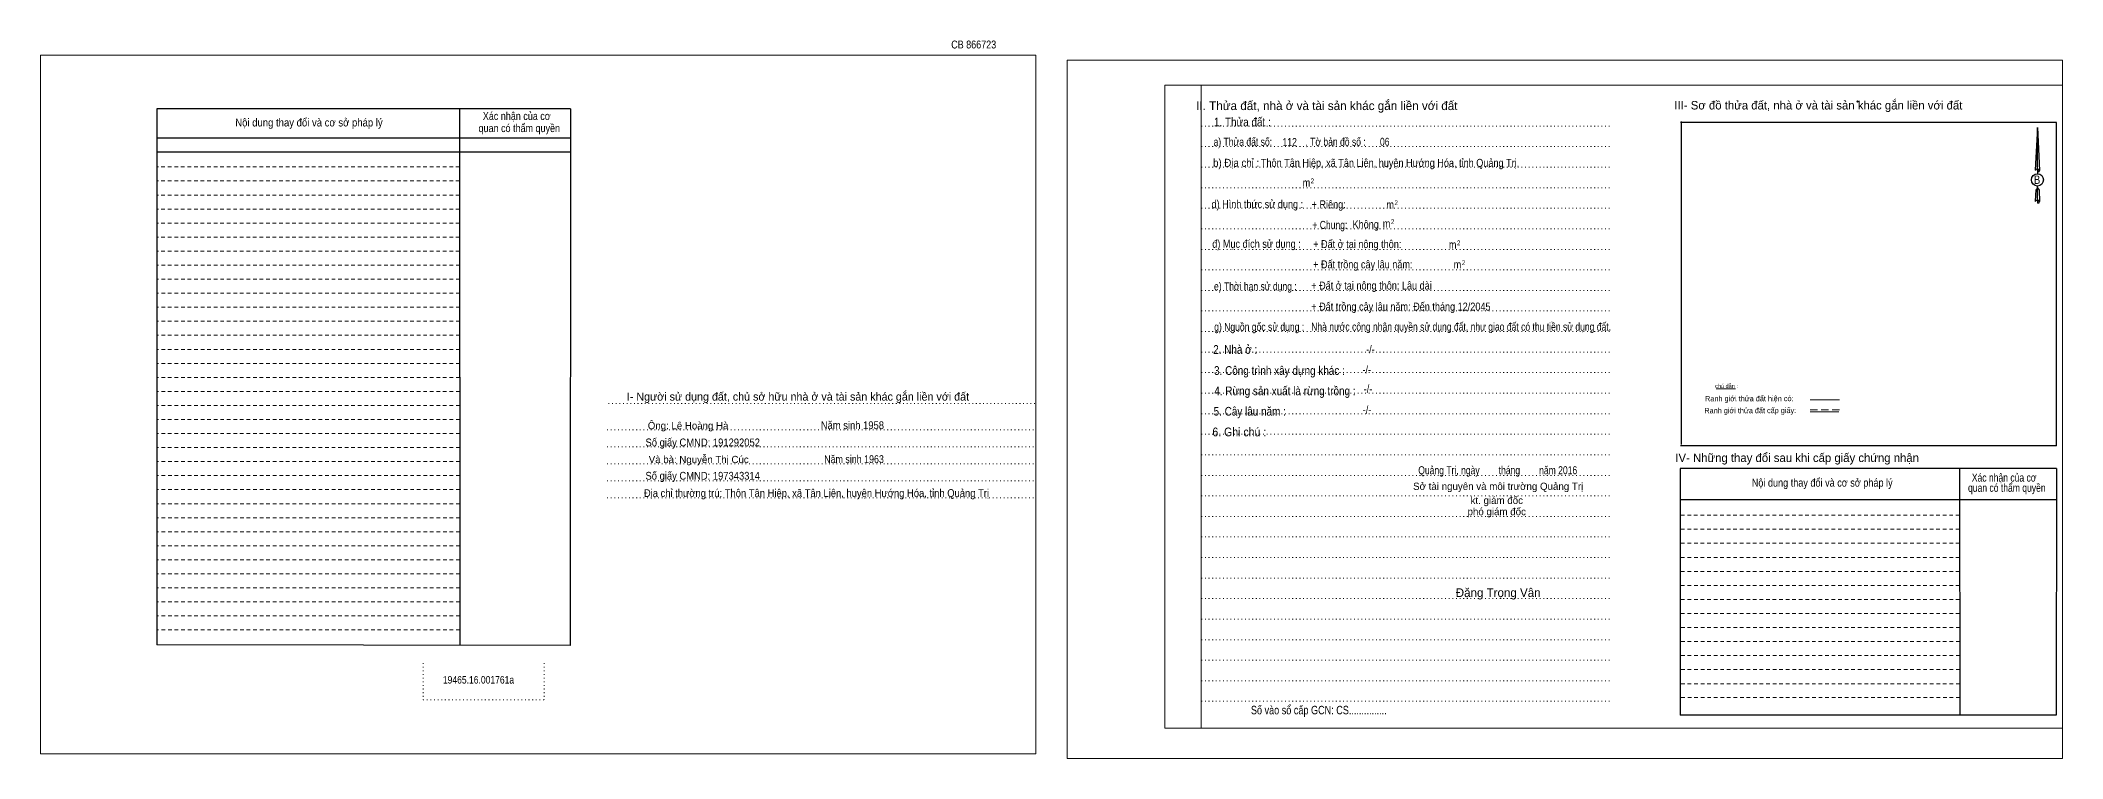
# Model space of a CAD drawing. Header units: metres. Extents: x 548089 to 549671, y 1838573 to 1838958.
# Drawn here: x 548089 to 548923, y 1838662 to 1838958 of the extents above; entities that cross this region are included whole.
import ezdxf
from ezdxf.enums import TextEntityAlignment as Align

# ---------------------------------------------------------------- set-up
doc = ezdxf.new("R2010")
doc.units = ezdxf.units.M
doc.header["$PDMODE"] = 32
doc.header["$PDSIZE"] = 0.5
for name, pattern in [('DOTTED', [1.5, 0.3, -1.2]), ('MEDIUM_DASHED', [4.5, 3, -1.5]), ('SHORT_DASHED', [2.7, 1.5, -1.2])]:
    doc.linetypes.add(name, pattern=pattern)
for name, color, linetype, lineweight in [('1', 7, 'DOTTED', 13), ('18', 7, 'Continuous', 25), ('2', 7, 'SHORT_DASHED', 13), ('28', 7, 'Continuous', 13), ('55', 7, 'Continuous', 13)]:
    doc.layers.add(name, color=color, linetype=linetype, lineweight=lineweight)
doc.layers.add('40', color=7, linetype='Continuous')

msp = doc.modelspace()

# ---------------------------------------------------------------- linework, layer by layer
at = {"layer": '1', "linetype": 'Continuous'}
for p, q in [((548552.56, 1838939.59), (548922.76, 1838939.59)), ((548552.56, 1838939.59), (548552.56, 1838674.59)), ((548922.76, 1838939.59), (548922.76, 1838672.35)), ((548552.56, 1838674.59), (548922.76, 1838674.59))]:
    msp.add_line(p, q, dxfattribs=at)
at = {"layer": '1'}
for p, q in [((548567.56, 1838939.59), (548567.56, 1838674.59)), ((548567.56, 1838939.59), (548567.56, 1838674.59)), ((548567.68, 1838922.79), (548736.76, 1838922.79)), ((548567.68, 1838914.31), (548736.76, 1838914.31)), ((548567.68, 1838905.83), (548736.76, 1838905.83)), ((548567.68, 1838897.39), (548736.76, 1838897.39)), ((548567.68, 1838888.91), (548736.76, 1838888.91)), ((548567.68, 1838880.43), (548736.76, 1838880.43)), ((548567.68, 1838871.95), (548736.76, 1838871.95)), ((548567.68, 1838863.51), (548736.76, 1838863.51)), ((548567.68, 1838854.99), (548736.76, 1838854.99)), ((548567.68, 1838846.55), (548736.76, 1838846.55)), ((548567.68, 1838838.07), (548736.76, 1838838.07)), ((548567.68, 1838829.59), (548736.76, 1838829.59)), ((548567.68, 1838821.11), (548736.76, 1838821.11)), ((548323.24, 1838808.35), (548499.36, 1838808.35)), ((548567.68, 1838812.67), (548736.76, 1838812.67)), ((548567.68, 1838804.19), (548736.76, 1838804.19)), ((548322.68, 1838797.55), (548498.76, 1838797.55)), ((548567.68, 1838795.71), (548736.76, 1838795.71)), ((548322.68, 1838790.55), (548498.76, 1838790.55)), ((548322.68, 1838783.55), (548498.76, 1838783.55)), ((548567.68, 1838787.23), (548736.76, 1838787.23)), ((548322.68, 1838776.55), (548498.76, 1838776.55)), ((548567.68, 1838778.75), (548736.76, 1838778.75)), ((548322.68, 1838769.55), (548498.76, 1838769.55)), ((548567.68, 1838770.31), (548736.76, 1838770.31)), ((548567.68, 1838761.83), (548736.76, 1838761.83)), ((548567.68, 1838753.35), (548736.76, 1838753.35)), ((548567.68, 1838744.87), (548736.76, 1838744.87)), ((548567.68, 1838736.43), (548736.76, 1838736.43)), ((548567.68, 1838727.95), (548736.76, 1838727.95)), ((548567.68, 1838719.47), (548736.76, 1838719.47)), ((548567.68, 1838710.99), (548736.76, 1838710.99)), ((548246.8, 1838701.31), (548246.8, 1838686.27)), ((548296.76, 1838701.31), (548296.76, 1838686.27)), ((548567.68, 1838702.55), (548736.76, 1838702.55)), ((548567.68, 1838694.07), (548736.76, 1838694.07)), ((548246.8, 1838686.27), (548296.76, 1838686.27)), ((548567.68, 1838685.59), (548736.76, 1838685.59))]:
    msp.add_line(p, q, dxfattribs=at)
at = {"layer": '1', "linetype": 'Continuous'}
for points in [[(548089, 1838663.99), (548499.4, 1838663.99), (548499.4, 1838951.99), (548089, 1838951.99)], [(548089, 1838951.99), (548499.4, 1838951.99), (548499.4, 1838663.99), (548089, 1838663.99)], [(548089, 1838663.99), (548499.4, 1838663.99), (548499.4, 1838951.99), (548089, 1838951.99)], [(548512.36, 1838661.99), (548922.76, 1838661.99), (548922.76, 1838949.99), (548512.36, 1838949.99)], [(548567.56, 1838939.59), (548922.76, 1838939.59), (548922.76, 1838674.59), (548567.56, 1838674.59)]]:
    msp.add_lwpolyline(points, close=True, dxfattribs=at)
at = {"layer": '18'}
for p, q in [((548912.36, 1838922.19), (548913.32, 1838904.51)), ((548912.36, 1838922.19), (548913.32, 1838904.51)), ((548912.36, 1838922.19), (548913.32, 1838904.51)), ((548911.6, 1838907.27), (548911.44, 1838904.55)), ((548912.36, 1838905.11), (548912.36, 1838904.43)), ((548912.36, 1838904.43), (548912.36, 1838903.91)), ((548912.36, 1838903.91), (548912.36, 1838903.23)), ((548912.36, 1838903.91), (548912.36, 1838903.23)), ((548912.36, 1838903.91), (548912.36, 1838903.23)), ((548913.32, 1838904.51), (548913.32, 1838904.55)), ((548912.36, 1838897.27), (548912.36, 1838898.07)), ((548912.36, 1838897.27), (548912.36, 1838898.07)), ((548912.36, 1838897.27), (548912.36, 1838898.07)), ((548912.36, 1838897.27), (548913.08, 1838896.31)), ((548912.36, 1838897.27), (548913.08, 1838896.31)), ((548912.36, 1838897.27), (548913.08, 1838896.31)), ((548912.36, 1838892.27), (548912.36, 1838891.59)), ((548912.36, 1838891.59), (548912.36, 1838891.07)), ((548913.08, 1838896.31), (548913.32, 1838891.67)), ((548913.08, 1838896.31), (548913.32, 1838891.67)), ((548913.08, 1838896.31), (548913.32, 1838891.67)), ((548913.32, 1838891.67), (548913.32, 1838891.71))]:
    msp.add_line(p, q, dxfattribs=at)
for points in [[(548912.36, 1838905.11), (548912.36, 1838922.19), (548911.6, 1838907.27)], [(548912.36, 1838892.27), (548912.36, 1838897.27), (548911.72, 1838896.31), (548911.6, 1838894.43), (548911.44, 1838891.71)]]:
    msp.add_lwpolyline(points, dxfattribs=at)
msp.add_ellipse((548912.407, 1838900.589), major_axis=(0, 2.516), ratio=0.983453, dxfattribs=at)
for centre, start_param, end_param in [((548912.408, 1838904.466), 1.5707963, 3.074452), ((548912.408, 1838904.466), 0.0671406, 1.5707963), ((548912.408, 1838904.466), 4.712389, 6.2831853), ((548912.408, 1838891.625), 2.4910694, 3.0742784), ((548912.408, 1838891.625), 1.5707963, 2.4910694), ((548912.408, 1838891.625), 0.0671406, 1.5707963), ((548912.408, 1838891.625), 4.712389, 6.2831853)]:
    msp.add_ellipse(centre, major_axis=(0.907, 0), ratio=0.655448, start_param=start_param, end_param=end_param, dxfattribs=at)
at = {"layer": '2', "linetype": 'Continuous', "lineweight": 25}
for p, q in [((548307.52, 1838929.91), (548137, 1838929.91)), ((548137, 1838929.91), (548137, 1838708.87)), ((548261.84, 1838929.91), (548261.92, 1838708.71)), ((548307.52, 1838917.83), (548137.2, 1838917.83)), ((548307.52, 1838912.07), (548137.2, 1838912.07))]:
    msp.add_line(p, q, dxfattribs=at)
at = {"layer": '2'}
for p, q in [((548261.84, 1838905.95), (548136.96, 1838905.95)), ((548261.84, 1838900.15), (548136.96, 1838900.15)), ((548261.84, 1838900.15), (548137, 1838900.15)), ((548261.84, 1838894.35), (548137, 1838894.35)), ((548261.84, 1838888.59), (548137, 1838888.59)), ((548261.84, 1838882.79), (548137, 1838882.79)), ((548261.84, 1838876.99), (548137, 1838876.99)), ((548261.84, 1838871.23), (548137, 1838871.23)), ((548261.88, 1838865.43), (548137, 1838865.43)), ((548261.88, 1838859.67), (548137, 1838859.67)), ((548261.88, 1838853.87), (548137, 1838853.87)), ((548261.88, 1838848.07), (548137, 1838848.07)), ((548261.88, 1838842.31), (548137, 1838842.31)), ((548261.88, 1838836.51), (548137, 1838836.51)), ((548261.88, 1838830.71), (548137, 1838830.71)), ((548261.88, 1838824.95), (548137, 1838824.95)), ((548261.88, 1838819.15), (548137, 1838819.15)), ((548261.88, 1838813.39), (548137, 1838813.39)), ((548261.88, 1838807.59), (548137, 1838807.59)), ((548261.88, 1838801.79), (548137, 1838801.79)), ((548261.88, 1838796.03), (548137, 1838796.03)), ((548261.88, 1838790.23), (548137, 1838790.23)), ((548261.92, 1838784.43), (548137, 1838784.43)), ((548261.92, 1838778.67), (548137, 1838778.67)), ((548261.92, 1838772.87), (548137, 1838772.87)), ((548261.92, 1838767.07), (548137, 1838767.07)), ((548261.92, 1838761.31), (548137, 1838761.31)), ((548261.92, 1838755.51), (548137, 1838755.51)), ((548261.92, 1838749.75), (548137, 1838749.75)), ((548880.28, 1838756.51), (548765.16, 1838756.51)), ((548880.32, 1838750.75), (548765.16, 1838750.75)), ((548261.92, 1838743.95), (548137, 1838743.95)), ((548880.32, 1838744.95), (548765.16, 1838744.95)), ((548261.92, 1838738.15), (548137, 1838738.15)), ((548880.32, 1838739.15), (548765.16, 1838739.15)), ((548880.32, 1838733.39), (548765.16, 1838733.39)), ((548261.92, 1838732.39), (548137, 1838732.39)), ((548261.92, 1838726.59), (548137, 1838726.59)), ((548880.32, 1838727.59), (548765.16, 1838727.59)), ((548261.92, 1838720.79), (548137, 1838720.79)), ((548880.32, 1838721.79), (548765.16, 1838721.79)), ((548880.36, 1838716.03), (548765.16, 1838716.03)), ((548261.92, 1838715.03), (548137, 1838715.03)), ((548880.36, 1838710.23), (548765.16, 1838710.23)), ((548880.36, 1838704.47), (548765.16, 1838704.47)), ((548880.36, 1838698.67), (548765.16, 1838698.67)), ((548880.36, 1838692.87), (548765.16, 1838692.87)), ((548880.4, 1838687.11), (548765.16, 1838687.11))]:
    msp.add_line(p, q, dxfattribs=at)
at = {"layer": '2', "linetype": 'Continuous', "lineweight": 25}
msp.add_lwpolyline([(548307.52, 1838929.91), (548307.44, 1838708.63), (548137, 1838708.87)], dxfattribs=at)
at = {"layer": '28', "lineweight": 25}
for p, q in [((548765.44, 1838924.71), (548765.44, 1838791.43)), ((548920.32, 1838790.99), (548765.28, 1838790.99)), ((548880.28, 1838781.59), (548880.4, 1838679.83)), ((548920.2, 1838781.59), (548920.12, 1838679.83)), ((548920.16, 1838768.67), (548765.16, 1838768.67)), ((548920.12, 1838679.83), (548765.16, 1838679.83))]:
    msp.add_line(p, q, dxfattribs=at)
at = {"layer": '28', "linetype": 'SHORT_DASHED'}
msp.add_line((548880.28, 1838762.31), (548765.16, 1838762.31), dxfattribs=at)
at = {"layer": '28', "lineweight": 25}
for points in [[(548920.32, 1838790.99), (548920.32, 1838924.27), (548765.28, 1838924.27)], [(548920.2, 1838781.59), (548765.16, 1838781.59), (548765.16, 1838679.83)]]:
    msp.add_lwpolyline(points, dxfattribs=at)
at = {"layer": '28'}
msp.add_point((548838.24, 1838932.91), dxfattribs=at)
at = {"layer": '55'}
for p, q in [((548779.88, 1838814.39), (548787.96, 1838814.51)), ((548818.64, 1838809.87), (548830.84, 1838809.87)), ((548818.76, 1838804.91), (548830.48, 1838804.91)), ((548818.76, 1838804.91), (548830.48, 1838804.91))]:
    msp.add_line(p, q, dxfattribs=at)
at = {"layer": '55', "linetype": 'MEDIUM_DASHED'}
msp.add_line((548818.76, 1838805.79), (548830.76, 1838805.79), dxfattribs=at)

# ---------------------------------------------------------------- texts
at = {"layer": '18'}
for s, height, p in [('II. Thửa đất, nhà ở và tài sản khác gắn liền với đất', 3.6, (548619.4, 1838929.39)), ('Sở tài nguyên và môi trường Quảng Trị', 3, (548690.06, 1838772.75)), ('kt. giám đốc', 3, (548689.48, 1838766.95)), ('phó giám đốc', 3, (548689.46, 1838762.33)), ('Đặng Trọng Vân', 3.564, (548690.05, 1838728.63))]:
    msp.add_text(s, height=height, dxfattribs=at).set_placement(p, align=Align.CENTER)
for s, height, width, p in [('1. Thửa đất :', 3.6, 0.85, (548584.57, 1838922.67)), ('a) Thửa đất số:              , Tờ bản đồ số : ', 3.3, 0.8, (548604.56, 1838914.65)), ('112', 3.3, 0.8, (548604.095, 1838914.55)), ('06', 3.3, 0.8, (548643.28, 1838914.67)), ('b) Địa chỉ : ', 3.3, 0.9, (548582.56, 1838905.99)), ('Thôn Tân Hiệp, xã Tân Liên, huyện Hướng Hóa, tỉnh Quảng Trị.', 3.3, 0.85, (548645.48, 1838905.97)), (' m', 3.3, 0.85, (548610.47, 1838897.81)), ('2', 2, 0.75, (548613.45, 1838899.21)), ('B', 3.456, 0.85, (548912.25, 1838898.95)), ('d) Hình thức sử dụng :', 3.3, 0.85, (548590.75, 1838888.95)), ('+ Riêng: ', 3.3, 0.85, (548620.69, 1838888.87)), (' m', 3.3, 0.85, (548644.99, 1838888.75)), ('2', 2, 0.75, (548648.01, 1838890.19)), ('       + Chung:', 3.3, 0.8, (548617.23, 1838880.39)), ('Không', 3.3, 0.85, (548635.43, 1838880.63)), (' m', 3.3, 0.85, (548643.51, 1838880.95)), ('2', 2, 0.75, (548646.53, 1838882.39)), ('đ) Mục đích sử dụng :', 3.3, 0.85, (548590.41, 1838872.59)), ('+ Đất ở tại nông thôn:', 3.3, 0.85, (548631.955, 1838872.47)), (' m', 3.3, 0.85, (548670.77, 1838872.25)), ('2', 2, 0.75, (548673.79, 1838873.65)), ('+ Đất trồng cây lâu năm:', 3.3, 0.85, (548634.25, 1838864.12)), (' m', 3.3, 0.85, (548672.745, 1838864.07)), ('2', 2, 0.75, (548675.765, 1838865.47)), ('e) Thời hạn sử dụng :', 3.3, 0.8, (548589.94, 1838855.07)), ('+ Đất ở tại nông thôn: Lâu dài', 3.3, 0.85, (548637.83, 1838855.38)), ('+ Đất trồng cây lâu năm: Đến tháng 12/2045', 3.3, 0.85, (548649.94, 1838846.7)), ('g) Nguồn gốc sử dụng :', 3.3, 0.8, (548591.52, 1838838.35)), ('Nhà nước công nhận quyền sử dụng đất, như giao đất có thu tiền sử dụng đất.', 3.3, 0.8, (548674.78, 1838838.41)), ('2. Nhà ở :', 3.6, 0.85, (548581.63, 1838828.87)), ('3. Công trình xây dựng khác :', 3.6, 0.85, (548599.86, 1838820.19)), ('4. Rừng sản xuất là rừng trồng :', 3.6, 0.85, (548602.13, 1838811.79)), ('5. Cây lâu năm :', 3.6, 0.85, (548587.62, 1838803.39)), ('6. Ghi chú :', 3.6, 0.9, (548583.31, 1838794.87)), ('Quảng Trị, ngày        tháng        năm 2016', 3.3, 0.8, (548689.87, 1838779.23)), ('19465.16.001761a', 3.1, 0.85, (548269.625, 1838692.91)), ('Số vào sổ cấp GCN: CS...............', 3.5, 0.8, (548616.1, 1838680.23))]:
    msp.add_text(s, height=height, dxfattribs=dict(at, width=width)).set_placement(p, align=Align.CENTER)
at = {"layer": '2'}
for s, width, p in [('Nội dung thay đổi và cơ sở pháp lý', 0.9, (548199.72, 1838922.63)), ('Nội dung thay đổi và cơ sở pháp lý', 0.9, (548199.72, 1838922.63)), ('Xác nhận của cơ', 0.85, (548285.39, 1838925.31)), ('Xác nhận của cơ', 0.85, (548285.39, 1838925.31)), (' quan có thẩm quyền', 0.85, (548285.93, 1838920.31)), (' quan có thẩm quyền', 0.85, (548285.93, 1838920.31))]:
    msp.add_text(s, height=3.261, dxfattribs=dict(at, width=width)).set_placement(p, align=Align.CENTER)
at = {"layer": '28'}
for s, height, p in [('III- Sơ đồ thửa đất, nhà ở và tài sản khác gắn liền với đất', 3.5, (548822.08, 1838929.63)), ('I- Người sử dụng đất, chủ sở hữu nhà ở và tài sản khác gắn liền với đất', 3.306, (548401.33, 1838809.59)), ('Ông: Lê Hoàng Hà', 2.98, (548356.04, 1838797.79)), ('Và bà: Nguyễn Thị Cúc', 2.98, (548360.415, 1838783.82)), ('IV- Những thay đổi sau khi cấp giấy chứng nhận', 3.5, (548813.33, 1838784.27))]:
    msp.add_text(s, height=height, dxfattribs=at).set_placement(p, align=Align.CENTER)
for s, height, width, p in [('-/-', 3.3, 0.85, (548637.39, 1838829.07)), ('-/-', 3.3, 0.85, (548635.87, 1838820.71)), ('-/-', 3.3, 0.85, (548636.39, 1838812.79)), ('Năm sinh 1958', 3.22, 0.9, (548423.785, 1838797.83)), ('-/-', 3.3, 0.85, (548635.99, 1838804.15)), ('Số giấy CMND: 191292052', 3.22, 0.9, (548362.075, 1838790.74)), ('Năm sinh 1963', 3.22, 0.85, (548424.455, 1838783.85)), ('Số giấy CMND: 197343314', 3.22, 0.9, (548362.055, 1838776.98)), ('Nội dung thay đổi và cơ sở pháp lý', 3.3, 0.85, (548823.66, 1838774.11)), (' quan có thẩm quyền', 3.3, 0.8, (548899.29, 1838771.99)), ('Xác nhận của cơ', 3.3, 0.8, (548898.67, 1838776.19)), ('Địa chỉ thường trú: Thôn Tân Hiệp, xã Tân Liên, huyện Hướng Hóa, tỉnh Quảng Trị', 3.22, 0.9, (548408.965, 1838769.84))]:
    msp.add_text(s, height=height, dxfattribs=dict(at, width=width)).set_placement(p, align=Align.CENTER)
at = {"layer": '40', "width": 0.85}
msp.add_text('CB 866723', height=3.26, dxfattribs=at).set_placement((548473.8, 1838954.79), align=Align.CENTER)
at = {"layer": '55'}
msp.add_text('chú dẫn :', height=1.654, rotation=359.974, dxfattribs=at).set_placement((548784.195, 1838814.788), align=Align.CENTER)
at = {"layer": '55', "width": 0.8}
for s, height, p in [('Ranh giới thửa đất hiện có:', 2.254, (548793.602, 1838809.305)), ('Ranh giới thửa đất cấp giấy:', 2.244, (548794.002, 1838804.386))]:
    msp.add_text(s, height=height, rotation=0.135, dxfattribs=at).set_placement(p, align=Align.CENTER)

doc.saveas('drawing.dxf')
